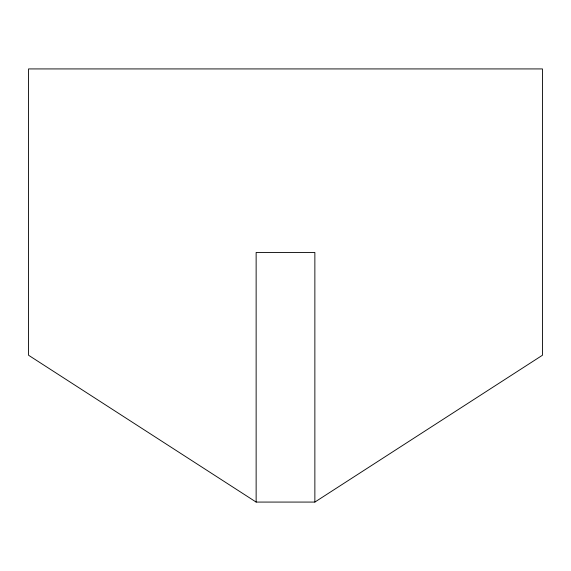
<?xml version="1.0" encoding="UTF-8"?>
<svg xmlns="http://www.w3.org/2000/svg" width="571" height="571" viewBox="0 0 571 571"><rect width="100%" height="100%" fill="white"/><g stroke="black" fill="none" stroke-linecap="round" stroke-linejoin="round"><path stroke-width="0.86" d="M314.864 502.073L542.45 355.241L542.45 68.927L28.55 68.927L28.55 355.241L256.136 502.073L314.864 502.073L314.864 252.461L256.136 252.461L256.136 502.073"/></g></svg>
